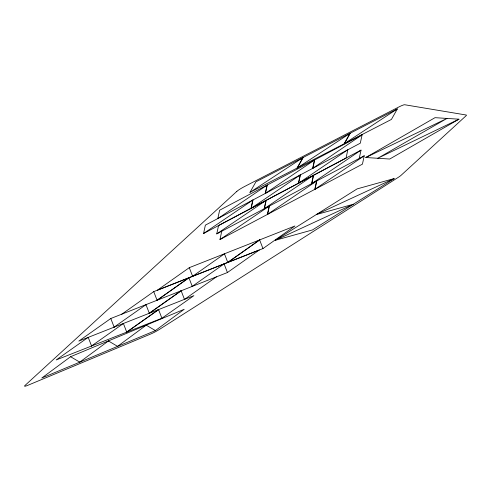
<?xml version="1.0" encoding="UTF-8"?>
<svg xmlns="http://www.w3.org/2000/svg" width="491" height="491" viewBox="0 0 491 491"><rect width="100%" height="100%" fill="white"/><g stroke="black" fill="none" stroke-linecap="round" stroke-linejoin="round"><path stroke-width="0.74" d="M300.173 174.968L298.387 183.321L347.831 149.743L346.045 158.096L203.569 233.501L205.361 225.142L360.302 143.188L362.088 134.829L219.618 210.234L217.826 218.587L267.276 185.009L265.484 193.362M221.754 231.2L219.968 239.553L362.438 164.154L364.23 155.8L216.758 233.888L218.55 225.529L361.02 150.129L359.234 158.483M252.767 200.058L250.975 208.411L300.424 174.833L298.632 183.186M251.226 208.276L253.018 199.923L203.569 233.501M267.024 185.144L265.232 193.497L314.682 159.919L312.89 168.272M265.956 200.445L264.164 208.798L313.614 175.219L311.822 183.573M264.416 208.663L266.208 200.31L216.758 233.888M269.166 206.11L267.374 214.463L316.824 180.891L315.032 189.244M267.626 214.334L269.412 205.981L219.968 239.553M314.43 160.054L312.644 168.407L362.088 134.829M313.362 175.355L311.576 183.708L361.02 150.129M316.572 181.019L314.78 189.379L364.23 155.8M249.962 192.368L255.897 181.842L397.36 108.91L391.425 119.43L249.962 192.368L303.217 157.445L297.282 167.965M302.972 157.574L297.03 168.094L350.292 133.178L344.351 143.697M350.04 133.306L344.105 143.826L397.36 108.91M70.575 356.718L41.772 378.027L155.408 330.59L184.211 309.281L70.575 356.718L79.788 362.162M79.585 362.241L108.585 340.852M117.398 346.462L146.398 325.067M121.731 314.234L153.738 291.623L259.438 249.919L227.431 272.53L110.794 318.499L78.787 341.11L193.908 295.637L161.907 318.248L56.207 359.952L88.214 337.342L91.559 346.002M189.28 267.669L157.273 290.279L262.973 248.575L294.981 225.964L189.28 267.669L192.632 276.329M113.961 327.233L146.152 304.549M91.375 346.075L123.566 323.391M156.905 300.357L188.912 277.746L192.263 286.406M189.096 277.673L157.089 300.283L153.738 291.623M192.447 276.402L224.639 253.718M149.129 313.356L181.136 290.746L184.487 299.406L216.494 276.795M181.32 290.672L149.313 313.283L145.968 304.623M126.549 332.198L158.556 309.588L161.907 318.248M158.74 309.514L126.733 332.125L123.382 323.465M192.073 286.48L224.264 263.796M227.615 262.525L259.622 239.915L262.973 248.575M259.807 239.841L227.799 262.452L224.448 253.792M275.5 240.228L357.123 188.894L394.132 178.589L312.509 229.923L275.5 240.228L353.324 204.256L316.308 214.561L394.132 178.589M365.777 157.513L435.026 117.674L458.968 119.19L389.719 159.029L365.777 157.513L446.994 118.435L377.751 158.268L458.968 119.19M146.201 325.146L155.408 330.59M108.388 340.932L117.594 346.376M224.08 263.87L227.431 272.53M110.794 318.499L114.145 327.159M236.846 191.367L25.102 385.367A8.513 1.025 -28.6 0 0 27.514 385.441L150.884 333.935A8.513 1.025 -28.6 0 0 159.514 329.369L398.238 177.368A8.513 1.025 -28.6 0 0 401.073 175.318L465.904 115.919A8.513 1.025 -28.6 0 0 466.278 115.029L404.676 104.743A8.513 1.025 -28.6 0 0 398.293 107.253L244.714 186.439A8.513 1.025 -28.6 0 0 236.846 191.367"/></g></svg>
